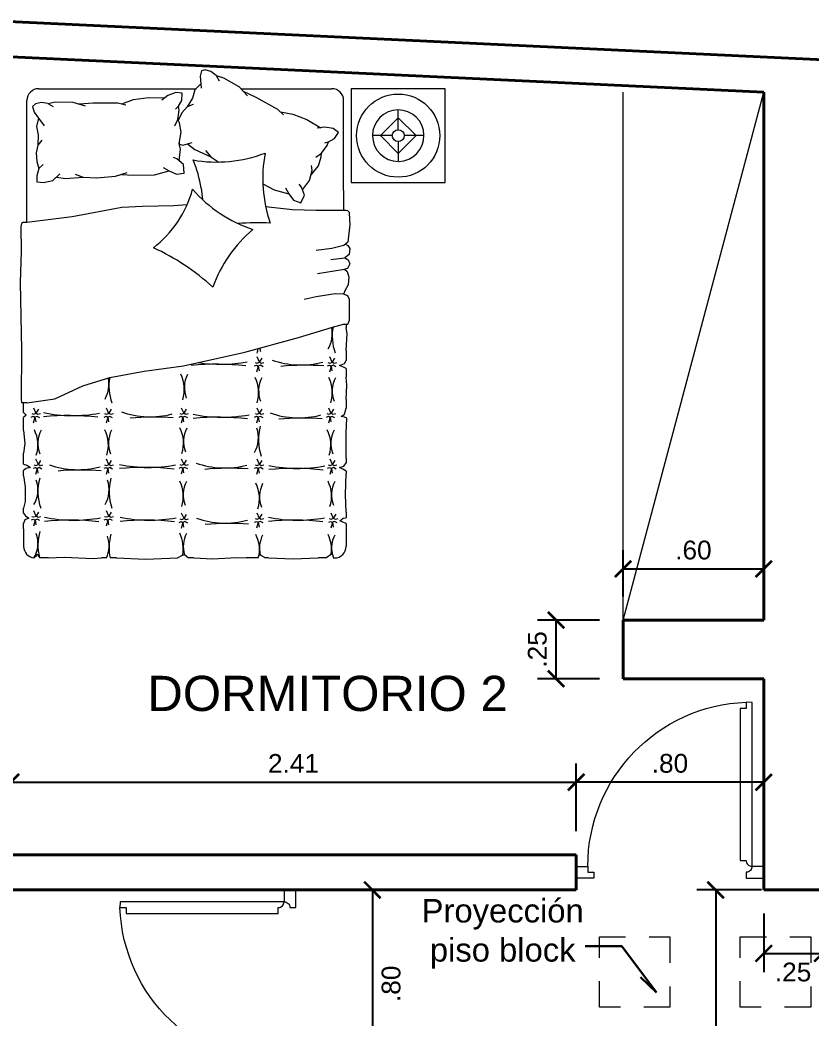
# Model space of a CAD drawing. Header units: millimetres. Extents: x 148 to 249, y 24 to 77.
# Drawn here: x 185.209 to 188.586, y 70.363 to 74.621 of the extents above; entities that cross this region are included whole.
import ezdxf

# ---------------------------------------------------------------- set-up
doc = ezdxf.new("R2010")
doc.units = ezdxf.units.MM
doc.header["$PDMODE"] = 32
doc.linetypes.add('HIDDEN2', pattern=[4.7625, 3.175, -1.5875])
doc.layers.get('0').update_dxf_attribs({"lineweight": 0})
doc.layers.get('Defpoints').update_dxf_attribs({"lineweight": 0})
for name, color, linetype, lineweight in [('A-Dims', 22, 'Continuous', 0), ('A-Furniture', 65, 'Continuous', 0), ('A-Hidden projection', 33, 'HIDDEN2', 0), ('A-Stair', 53, 'Continuous', 0), ('A-Text', 30, 'Continuous', 30), ('A-Wall', 153, 'Continuous', 40), ('puertas', 40, 'Continuous', 0)]:
    doc.layers.add(name, color=color, linetype=linetype, lineweight=lineweight)
doc.styles.add('ejes', font='swissel.ttf')
doc.dimstyles.new('DIM50', dxfattribs={"dimtxt": 0.08, "dimasz": 0.07, "dimexe": 0.08, "dimexo": 0.1, "dimgap": 0.04, "dimtad": 2, "dimzin": 4, "dimdsep": 46, "dimtxsty": 'ejes', "dimblk": 'ARCHTICK', "dimcen": 0.05, "dimadec": 0, "dimazin": 0, "dimtfac": 1, "dimtix": 1, "dimtmove": 0, "dimatfit": 3, "dimfxl": 0.08, "dimarcsym": 0})

# ---------------------------------------------------------------- blocks, each defined once
blk = doc.blocks.new('P80')
at = {"ltscale": 0.75}
blk.add_lwpolyline([(0.05, 0.025), (0.05, 0.7232), (0.075, 0.7246), (0.075, 0.6982), (0.1, 0.6982), (0.1, 0.05), (0.075, 0.05, -0.414214)], format="xyb", close=True, dxfattribs=at)
blk.add_lwpolyline([(0, 0.025), (0.05, 0.025, 0.414214), (0.075, 0), (0.075, -0.025), (0, -0.025)], format="xyb", dxfattribs=at)
blk.add_lwpolyline([(0.8, 0.025), (0.75, 0.025), (0.75, 0), (0.725, 0), (0.725, -0.025), (0.8, -0.025)], dxfattribs=at)
at = {"color": 9, "ltscale": 0.75}
blk.add_arc((0.05, 0.025), 0.7, 0, 87.9533, dxfattribs=at)
at = {"flags": 3}
blk.add_attdef('COCO', (0, 0), '', height=0.1, dxfattribs=at)
blk = doc.blocks.new('A$C242702AF')
at = {"layer": 'A-Furniture'}
for p, q in [((0.8358, 2.0617), (0.8491, 2.0391)), ((0.8358, 2.0617), (0.8677, 2.0523)), ((0.8677, 2.0523), (0.9324, 2.0148)), ((0.0794, 2.0055), (0.7503, 2.0055)), ((0.7704, 2.0268), (0.7455, 2.0004)), ((0.9324, 2.0148), (0.9695, 1.9746)), ((0.9409, 2.0055), (1.3294, 2.0055)), ((1.4121, 2.0055), (1.4121, 1.6055)), ((1.8121, 2.0055), (1.4121, 2.0055)), ((1.8121, 1.6055), (1.8121, 2.0055)), ((0.7345, 1.9654), (0.7122, 1.9277)), ((0.7455, 2.0004), (0.7345, 1.9654)), ((0.0294, 1.4373), (0.0294, 1.9555)), ((1.3794, 1.5714), (1.3794, 1.9555)), ((0.6791, 1.7698), (0.6791, 1.7745)), ((0.6791, 1.6974), (0.6791, 1.7012)), ((1.24, 1.6366), (1.2423, 1.6407)), ((0.772, 1.581), (0.778, 1.5327)), ((1.4121, 1.6055), (1.8121, 1.6055)), ((1.3794, 1.5714), (1.3794, 1.4881)), ((0.522, 1.5043), (0.6558, 1.5079)), ((0.6558, 1.5079), (0.7129, 1.5126)), ((1.3794, 1.4881), (1.3904, 1.4881)), ((0.0152, 1.4373), (0.0294, 1.4373)), ((1.3294, 1.3237), (1.2625, 1.3164)), ((1.3805, 1.3371), (1.3294, 1.3237)), ((1.3978, 1.352), (1.3805, 1.3371)), ((1.3245, 1.2775), (1.3842, 1.2848)), ((1.3842, 1.2848), (1.3988, 1.2763)), ((1.3964, 1.2386), (1.3745, 1.2337)), ((1.4061, 1.2593), (1.3964, 1.2386)), ((1.3988, 1.2763), (1.4061, 1.2593)), ((1.3745, 1.2337), (1.2673, 1.2167)), ((1.2621, 1.1178), (1.2111, 1.1068)), ((1.3434, 1.1315), (1.2621, 1.1178)), ((1.3792, 1.1302), (1.3434, 1.1315)), ((1.3971, 1.1233), (1.3792, 1.1302)), ((1.4039, 1.1066), (1.3971, 1.1233)), ((1.3794, 1.0014), (1.3904, 1.0014)), ((1.3904, 1.0014), (1.3904, 0.9859)), ((1.3904, 0.8895), (1.3904, 0.8471)), ((1.3904, 0.8135), (1.3904, 0.7755)), ((0.0152, 0.6248), (0.0152, 0.6686)), ((0.0294, 0.6671), (0.0152, 0.6671)), ((1.3904, 0.6805), (1.3904, 0.6437)), ((0.0152, 0.5488), (0.0152, 0.6043)), ((0.0152, 0.4056), (0.0152, 0.4524)), ((1.3904, 0.4304), (1.3904, 0.4107)), ((0.0152, 0.3559), (0.0152, 0.3779)), ((1.3904, 0.3749), (1.3904, 0.3647)), ((0.0152, 0.1967), (0.0152, 0.2171)), ((1.3904, 0.201), (1.3904, 0.1762)), ((0.0152, 0.1295), (0.0152, 0.1528)), ((1.3904, 0.1528), (1.3904, 0.0555)), ((0.1193, 0.0055), (0.0847, 0.0055)), ((0.3686, 0.0055), (0.3474, 0.0055)), ((0.4111, 0.0055), (0.384, 0.0055)), ((0.7402, 0.0055), (0.7182, 0.0055)), ((1.0155, 0.0055), (0.9654, 0.0055)), ((1.059, 0.0055), (1.0458, 0.0055)), ((1.3032, 0.0055), (1.271, 0.0055)), ((1.3353, 0.0055), (1.3404, 0.0055))]:
    blk.add_line(p, q, dxfattribs=at)
at = {"layer": 'A-Furniture', "color": 8, "linetype": 'Continuous'}
for p, q in [((1.5361, 1.8055), (1.6121, 1.8815)), ((1.6121, 1.8309), (1.6121, 1.9152)), ((1.6121, 1.8815), (1.6881, 1.8055)), ((1.5868, 1.8055), (1.5024, 1.8055)), ((1.6121, 1.7295), (1.5361, 1.8055)), ((1.6881, 1.8055), (1.6121, 1.7295)), ((1.7218, 1.8055), (1.6374, 1.8055)), ((1.6121, 1.7802), (1.6121, 1.6959))]:
    blk.add_line(p, q, dxfattribs=at)
at = {"layer": 'A-Furniture'}
for points in [[(0.8358, 2.0617), (0.8137, 2.0785), (0.7892, 2.0863), (0.7729, 2.0821), (0.7675, 2.0584), (0.7704, 2.0268), (0.7726, 2.0071)], [(0.4338, 1.9413), (0.4838, 1.9589), (0.547, 1.9682), (0.6166, 1.9666)], [(0.663, 1.9188), (0.675, 1.9305), (0.6899, 1.955), (0.6917, 1.9861), (0.6641, 1.9899), (0.6303, 1.9769), (0.6041, 1.9571)], [(0.9508, 1.9949), (1.0053, 1.9693), (1.0979, 1.9184), (1.1226, 1.8943)], [(0.1185, 1.9422), (0.0909, 1.946), (0.0657, 1.9408), (0.0537, 1.9292), (0.0606, 1.9059), (0.0786, 1.8797), (0.1024, 1.8465)], [(0.1185, 1.9422), (0.1508, 1.9496), (0.2256, 1.9487), (0.2777, 1.9318)], [(0.1185, 1.9422), (0.1412, 1.929)], [(0.2514, 1.9403), (0.3115, 1.9448), (0.4171, 1.9458), (0.4505, 1.9369)], [(0.66, 1.8476), (0.673, 1.8739), (0.6778, 1.9142), (0.675, 1.9305)], [(0.7373, 1.9378), (0.7122, 1.9277), (0.6898, 1.9022), (0.6739, 1.8695)], [(0.0786, 1.8797), (0.0697, 1.8446), (0.0774, 1.8086), (0.0764, 1.7649)], [(0.6786, 1.7719), (0.6872, 1.8201), (0.6793, 1.8597), (0.673, 1.8739)], [(1.1102, 1.9063), (1.1624, 1.8972), (1.222, 1.8743), (1.2819, 1.8387)], [(1.2989, 1.7744), (1.3151, 1.7786), (1.3402, 1.7928), (1.3569, 1.819), (1.3348, 1.8358), (1.2989, 1.8411), (1.2664, 1.8366)], [(0.0934, 1.7859), (0.0764, 1.7649), (0.0693, 1.7316), (0.0715, 1.6954), (0.0807, 1.665)], [(0.6787, 1.6978), (0.6843, 1.7471), (0.6786, 1.7719)], [(0.6791, 1.7697), (0.6939, 1.7649), (0.7336, 1.7759)], [(0.7137, 1.7704), (0.7454, 1.746), (0.8132, 1.7151)], [(1.2614, 1.7138), (1.2856, 1.7303), (1.3096, 1.7631), (1.3151, 1.7786)], [(0.6106, 1.6698), (0.6352, 1.6549), (0.6671, 1.6405), (0.6996, 1.6461), (0.6973, 1.6824), (0.6686, 1.7061), (0.6536, 1.7125)], [(0.7901, 1.7424), (0.8132, 1.7151), (0.8472, 1.693)], [(1.2406, 1.6386), (1.2717, 1.6765), (1.2842, 1.7149), (1.2856, 1.7303)], [(0.0978, 1.6824), (0.0807, 1.665), (0.0716, 1.6335), (0.0714, 1.608), (0.1006, 1.6061), (0.1402, 1.614), (0.1695, 1.643)], [(1.2043, 1.574), (1.2334, 1.6143), (1.2459, 1.6567), (1.2423, 1.6786)], [(0.1548, 1.6284), (0.1944, 1.6227), (0.2687, 1.629)], [(0.2351, 1.6416), (0.2687, 1.629), (0.3272, 1.6253), (0.407, 1.632), (0.4571, 1.6478)], [(0.4331, 1.6402), (0.4815, 1.6365), (0.5725, 1.6384), (0.6352, 1.6549)], [(1.035, 1.5998), (1.0826, 1.5743), (1.1454, 1.558)], [(1.1313, 1.583), (1.1454, 1.558), (1.1661, 1.5298), (1.1971, 1.5187), (1.213, 1.5514), (1.1996, 1.5862), (1.1896, 1.5991)], [(0.0294, 1.4373), (0.2216, 1.4608), (0.4334, 1.5), (0.522, 1.5043)], [(1.0469, 1.5033), (1.161, 1.491), (1.2609, 1.4881), (1.3794, 1.4881)], [(1.3904, 1.4881), (1.3962, 1.4862), (1.4027, 1.4797), (1.4045, 1.4471), (1.4058, 1.4266)], [(0.0152, 1.4373), (0.0055, 1.4307), (0.0027, 1.4185), (0.0041, 1.3122), (0, 1.1801), (0.0068, 0.8921), (0.0041, 0.6822), (0.0068, 0.6686), (0.0152, 0.6686)], [(1.4058, 1.4266), (1.3978, 1.352)], [(1.3869, 1.3426), (1.3976, 1.3371), (1.4061, 1.3249), (1.4024, 1.2994), (1.3842, 1.2848)], [(1.3837, 1.2358), (1.3944, 1.2265), (1.4013, 1.2017), (1.3985, 1.1701), (1.3861, 1.1467), (1.3792, 1.1302)], [(1.3904, 1.0014), (1.3967, 1.0025), (1.4006, 1.0078), (1.4043, 1.0187), (1.4039, 1.1066)], [(0.0294, 0.6671), (0.1476, 0.6837), (0.268, 0.7394), (0.3826, 0.7746), (0.5295, 0.8011), (0.6969, 0.8245), (0.9583, 0.8832), (1.1875, 0.9449), (1.3314, 0.9889), (1.3794, 1.0014)], [(1.3904, 0.8895), (1.3944, 0.9626), (1.3904, 0.9859)], [(1.3904, 0.8135), (1.3754, 0.8208), (1.3622, 0.8252), (1.3827, 0.834), (1.3904, 0.8471)], [(1.3904, 0.6805), (1.3929, 0.7419), (1.3904, 0.7755)], [(1.3904, 0.4304), (1.3899, 0.5378), (1.3928, 0.6007), (1.3826, 0.605), (1.3694, 0.608), (1.3826, 0.6182), (1.3904, 0.6437)], [(0.0152, 0.6248), (0.0259, 0.614), (0.0152, 0.6043)], [(0.0152, 0.5488), (0.02, 0.4927), (0.0152, 0.4524)], [(0.0152, 0.4056), (0.0288, 0.4006), (0.0449, 0.3904), (0.0259, 0.3875), (0.0152, 0.3779)], [(1.3904, 0.3749), (1.3753, 0.3844), (1.3621, 0.3917), (1.3797, 0.3961), (1.3904, 0.4107)], [(0.0152, 0.3559), (0.0215, 0.3086), (0.0215, 0.2457), (0.0152, 0.2171)], [(1.3904, 0.201), (1.387, 0.2763), (1.3904, 0.3647)], [(0.0152, 0.1967), (0.0229, 0.1858), (0.0376, 0.1756), (0.02, 0.1683), (0.0152, 0.1528)], [(1.3904, 0.1528), (1.3738, 0.1594), (1.3636, 0.1638), (1.3767, 0.1754), (1.3904, 0.1762)], [(0.0152, 0.1295), (0.0142, 0.0894), (0.0152, 0.0555)], [(0.0603, 0.0071), (0.0705, 0.0154), (0.0735, 0.0236), (0.077, 0.0141), (0.0847, 0.0055)], [(0.1193, 0.0055), (0.1884, 0.0088), (0.3112, 0.0029), (0.3474, 0.0055)], [(0.4111, 0.0055), (0.5349, 0), (0.6714, 0.0055), (0.693, 0.0175), (0.7005, 0.0197), (0.7182, 0.0055)], [(0.7402, 0.0055), (0.8201, 0.0015), (0.9239, 0.0073), (0.9654, 0.0055)], [(1.0155, 0.0055), (1.0189, 0.0184), (1.0237, 0.0195), (1.0458, 0.0055)], [(1.059, 0.0055), (1.1647, 0.0016), (1.271, 0.0055)], [(1.3032, 0.0055), (1.327, 0.0233), (1.3302, 0.0239), (1.3356, 0.0055)]]:
    blk.add_lwpolyline(points, dxfattribs=at)
at = {"layer": 'A-Furniture', "color": 251}
for points in [[(1.0017, 0.8386), (1.0103, 0.8364), (1.0207, 0.8401), (1.0314, 0.8571)], [(1.0385, 0.8375), (1.0281, 0.8345), (1.0203, 0.8395), (1.0103, 0.8623)], [(1.3125, 0.8386), (1.3211, 0.8364), (1.3315, 0.8401), (1.3422, 0.8571)], [(1.3493, 0.8375), (1.3389, 0.8345), (1.3311, 0.8395), (1.3211, 0.8623)], [(0.9995, 0.8238), (1.0077, 0.8271), (1.0155, 0.8234), (1.0188, 0.803)], [(1.0359, 0.8208), (1.0244, 0.8267), (1.0155, 0.8234), (1.0084, 0.7978)], [(1.3103, 0.8238), (1.3185, 0.8271), (1.3263, 0.8234), (1.3296, 0.803)], [(1.3467, 0.8208), (1.3352, 0.8267), (1.3263, 0.8234), (1.3192, 0.7978)], [(0.0498, 0.6207), (0.0583, 0.6185), (0.0687, 0.6222), (0.0795, 0.6393)], [(0.0865, 0.6196), (0.0761, 0.6167), (0.0683, 0.6216), (0.0583, 0.6445)], [(0.3605, 0.6207), (0.369, 0.6185), (0.3794, 0.6222), (0.3901, 0.6393)], [(0.3972, 0.6196), (0.3868, 0.6167), (0.379, 0.6216), (0.369, 0.6445)], [(0.6804, 0.6207), (0.6889, 0.6185), (0.6993, 0.6222), (0.71, 0.6393)], [(0.7171, 0.6196), (0.7067, 0.6167), (0.6989, 0.6216), (0.6889, 0.6445)], [(1.0017, 0.6207), (1.0103, 0.6185), (1.0207, 0.6222), (1.0314, 0.6393)], [(1.0385, 0.6196), (1.0281, 0.6167), (1.0203, 0.6216), (1.0103, 0.6445)], [(1.3084, 0.6207), (1.3169, 0.6185), (1.3273, 0.6222), (1.338, 0.6393)], [(1.3451, 0.6196), (1.3347, 0.6167), (1.3269, 0.6216), (1.3169, 0.6445)], [(0.0476, 0.6059), (0.0557, 0.6092), (0.0635, 0.6055), (0.0668, 0.5852)], [(0.0839, 0.6029), (0.0724, 0.6089), (0.0635, 0.6055), (0.0565, 0.58)], [(0.3582, 0.6059), (0.3664, 0.6092), (0.3742, 0.6055), (0.3775, 0.5852)], [(0.3946, 0.6029), (0.3831, 0.6089), (0.3742, 0.6055), (0.3671, 0.58)], [(0.6781, 0.6059), (0.6863, 0.6092), (0.6941, 0.6055), (0.6974, 0.5852)], [(0.7145, 0.6029), (0.703, 0.6089), (0.6941, 0.6055), (0.687, 0.58)], [(0.9995, 0.6059), (1.0077, 0.6092), (1.0155, 0.6055), (1.0188, 0.5852)], [(1.0359, 0.6029), (1.0244, 0.6089), (1.0155, 0.6055), (1.0084, 0.58)], [(1.3061, 0.6059), (1.3143, 0.6092), (1.3221, 0.6055), (1.3254, 0.5852)], [(1.3425, 0.6029), (1.331, 0.6089), (1.3221, 0.6055), (1.315, 0.58)], [(0.0961, 0.4013), (0.0857, 0.3983), (0.0779, 0.4033), (0.0679, 0.4261)], [(0.3972, 0.4013), (0.3868, 0.3983), (0.379, 0.4033), (0.369, 0.4261)], [(0.7171, 0.4024), (0.7067, 0.3994), (0.6989, 0.4043), (0.6889, 0.4272)], [(1.0385, 0.4013), (1.0281, 0.3983), (1.0203, 0.4033), (1.0103, 0.4261)], [(1.35, 0.4013), (1.3396, 0.3983), (1.3318, 0.4033), (1.3218, 0.4261)], [(0.0571, 0.3876), (0.0653, 0.3909), (0.0731, 0.3872), (0.0764, 0.3668)], [(0.0593, 0.4024), (0.0679, 0.4002), (0.0783, 0.4039), (0.089, 0.4209)], [(0.0935, 0.3846), (0.082, 0.3905), (0.0731, 0.3872), (0.066, 0.3616)], [(0.3582, 0.3876), (0.3664, 0.3909), (0.3742, 0.3872), (0.3775, 0.3668)], [(0.3605, 0.4024), (0.369, 0.4002), (0.3794, 0.4039), (0.3901, 0.4209)], [(0.3946, 0.3846), (0.3831, 0.3905), (0.3742, 0.3872), (0.3671, 0.3616)], [(0.6781, 0.3887), (0.6863, 0.392), (0.6941, 0.3883), (0.6974, 0.3679)], [(0.6804, 0.4035), (0.6889, 0.4013), (0.6993, 0.405), (0.71, 0.422)], [(0.7145, 0.3857), (0.703, 0.3916), (0.6941, 0.3883), (0.687, 0.3627)], [(0.9995, 0.3876), (1.0077, 0.3909), (1.0155, 0.3872), (1.0188, 0.3668)], [(1.0017, 0.4024), (1.0103, 0.4002), (1.0207, 0.4039), (1.0314, 0.4209)], [(1.0359, 0.3846), (1.0244, 0.3905), (1.0155, 0.3872), (1.0084, 0.3616)], [(1.311, 0.3876), (1.3192, 0.3909), (1.327, 0.3872), (1.3303, 0.3668)], [(1.3132, 0.4024), (1.3218, 0.4002), (1.3322, 0.4039), (1.3429, 0.4209)], [(1.3474, 0.3846), (1.3359, 0.3905), (1.327, 0.3872), (1.3199, 0.3616)], [(0.0483, 0.1676), (0.0565, 0.1709), (0.0643, 0.1672), (0.0676, 0.1468)], [(0.0506, 0.1824), (0.0591, 0.1802), (0.0695, 0.1839), (0.0802, 0.2009)], [(0.0847, 0.1646), (0.0732, 0.1705), (0.0643, 0.1672), (0.0572, 0.1416)], [(0.0873, 0.1813), (0.0769, 0.1783), (0.0691, 0.1833), (0.0591, 0.2061)], [(0.3582, 0.1676), (0.3664, 0.1709), (0.3742, 0.1672), (0.3775, 0.1468)], [(0.3605, 0.1824), (0.369, 0.1802), (0.3794, 0.1839), (0.3901, 0.2009)], [(0.3946, 0.1646), (0.3831, 0.1705), (0.3742, 0.1672), (0.3671, 0.1416)], [(0.3972, 0.1813), (0.3868, 0.1783), (0.379, 0.1833), (0.369, 0.2061)], [(0.6804, 0.1723), (0.6889, 0.17), (0.6993, 0.1737), (0.71, 0.1908)], [(0.7171, 0.1711), (0.7067, 0.1682), (0.6989, 0.1731), (0.6889, 0.196)], [(1.0017, 0.1731), (1.0103, 0.1709), (1.0207, 0.1746), (1.0314, 0.1917)], [(1.0385, 0.172), (1.0281, 0.169), (1.0203, 0.174), (1.0103, 0.1968)], [(1.3179, 0.1731), (1.3264, 0.1709), (1.3368, 0.1746), (1.3476, 0.1917)], [(1.3546, 0.172), (1.3442, 0.169), (1.3364, 0.174), (1.3264, 0.1968)], [(0.6781, 0.1574), (0.6863, 0.1608), (0.6941, 0.1571), (0.6974, 0.1367)], [(0.7145, 0.1545), (0.703, 0.1604), (0.6941, 0.1571), (0.687, 0.1315)], [(0.9995, 0.1583), (1.0077, 0.1616), (1.0155, 0.1579), (1.0188, 0.1375)], [(1.0359, 0.1553), (1.0244, 0.1613), (1.0155, 0.1579), (1.0084, 0.1324)], [(1.3157, 0.1583), (1.3238, 0.1616), (1.3316, 0.1579), (1.3349, 0.1375)], [(1.352, 0.1553), (1.3405, 0.1613), (1.3316, 0.1579), (1.3246, 0.1324)]]:
    blk.add_lwpolyline(points, dxfattribs=at)
at = {"layer": 'A-Furniture', "color": 8}
blk.add_circle((1.6121, 1.8055), 0.1773, dxfattribs=at)
at = {"layer": 'A-Furniture', "color": 8, "linetype": 'Continuous'}
blk.add_circle((1.6121, 1.8055), 0.0253, dxfattribs=at)
at = {"layer": 'A-Furniture'}
for centre, radius, start, end in [((0.0794, 1.9555), 0.05, 90, 180), ((1.3294, 1.9555), 0.05, 0, 90), ((0.8376, 2.2748), 0.5819, 260.0746, 290.841), ((1.6182, 1.6231), 0.5836, 169.3472, 199.0941), ((0.304, 1.5117), 0.4731, 8.4232, 23.6724), ((0.2796, 1.7023), 0.4731, 307.5937, 344.5934), ((1.1748, 1.9583), 0.5819, 220.9956, 251.762), ((1.3699, 0.9603), 0.5836, 130.2682, 160.0151), ((1.0082, 0.4689), 0.9651, 86.5284, 94.689), ((0.1688, 0.4488), 0.9651, 47.4494, 65.5579), ((0.0652, 0.0555), 0.05, 180, 263.4836), ((1.3404, 0.0555), 0.05, 270, 0)]:
    blk.add_arc(centre, radius, start, end, dxfattribs=at)
at = {"layer": 'A-Furniture', "color": 8}
blk.add_arc((1.6121, 1.8055), 0.1097, 271.1351, 270, dxfattribs=at)
at = {"layer": 'A-Furniture', "color": 251}
for centre, radius, start, end in [((1.2046, 0.9594), 0.1263, 330.0061, 12.9891), ((1.5409, 0.9514), 0.2102, 169.5069, 199.7293), ((0.8698, 0.9225), 0.1473, 342.6443, 350.615), ((1.1389, 0.93), 0.1219, 194.2398, 201.5194), ((0.8358, -0.255), 1.0861, 83.3254, 95.5842), ((0.855, 1.4495), 0.6186, 261.0364, 280.5874), ((1.1958, 1.1905), 0.3625, 250.4133, 285.151), ((1.2141, -0.3526), 1.1792, 86.0351, 95.0058), ((0.2528, 0.7457), 0.1263, 330.0061, 12.3194), ((0.5891, 0.7377), 0.2102, 169.9188, 199.7293), ((0.553, 0.7238), 0.1473, 342.6443, 26.1603), ((0.8221, 0.7313), 0.1219, 152.7511, 201.5194), ((0.8698, 0.7104), 0.1473, 342.6443, 26.1603), ((1.1389, 0.7179), 0.1219, 152.7511, 201.5194), ((1.1837, 0.7104), 0.1473, 342.6443, 26.1603), ((1.4528, 0.7179), 0.1219, 152.7511, 201.5194), ((0.2244, 1.2309), 0.6186, 258.3524, 280.5874), ((0.2052, -0.4736), 1.0861, 83.3254, 95.5842), ((0.5535, 0.9695), 0.3625, 250.4133, 285.151), ((0.5717, -0.5737), 1.1792, 86.0351, 95.0058), ((0.8628, 1.2239), 0.6186, 258.3524, 280.5874), ((0.8436, -0.4806), 1.0861, 83.3254, 95.5842), ((1.188, 0.9651), 0.3625, 250.4133, 285.151), ((1.2062, -0.578), 1.1792, 86.0351, 95.0058), ((0.5496, 0.4952), 0.1473, 342.6443, 26.1603), ((0.8187, 0.5027), 0.1219, 152.7511, 201.5194), ((0.89, 0.5179), 0.1263, 330.0061, 18.9919), ((1.2262, 0.5099), 0.2102, 163.9853, 199.7293), ((-0.0713, 0.4869), 0.1473, 342.6443, 26.1603), ((0.1978, 0.4943), 0.1219, 152.7511, 201.5194), ((0.2293, 0.4869), 0.1473, 342.6443, 26.1603), ((0.4984, 0.4943), 0.1219, 152.7511, 201.5194), ((1.1776, 0.4869), 0.1473, 342.6443, 26.1603), ((1.4467, 0.4943), 0.1219, 152.7511, 201.5194), ((0.2466, 0.7443), 0.3625, 250.4133, 285.151), ((0.5494, 1.01), 0.6186, 258.3524, 280.5874), ((0.5302, -0.6945), 1.0861, 83.3254, 95.5842), ((0.8722, 0.7516), 0.3625, 250.4133, 285.151), ((0.8904, -0.7915), 1.1792, 86.0351, 95.0058), ((1.1855, 1.0057), 0.6186, 258.3524, 280.5874), ((1.1663, -0.6989), 1.0861, 83.3254, 95.5842), ((0.2862, 0.2883), 0.2102, 163.9853, 199.7293), ((0.2649, -0.7988), 1.1792, 86.0351, 95.0058), ((0.5896, 0.2883), 0.2102, 163.9853, 199.7293), ((-0.0501, 0.2963), 0.1263, 330.0061, 18.9919), ((0.2533, 0.2963), 0.1263, 330.0061, 18.9919), ((0.5485, 0.2682), 0.1473, 342.6443, 26.1603), ((0.8176, 0.2756), 0.1219, 152.7511, 201.5194), ((0.8732, 0.2591), 0.1473, 342.6443, 26.1603), ((1.1423, 0.2665), 0.1219, 152.7511, 201.5194), ((1.1806, 0.2682), 0.1473, 342.6443, 26.1603), ((1.4497, 0.2756), 0.1219, 152.7511, 201.5194), ((0.2292, 0.7851), 0.6186, 258.3524, 280.5874), ((0.5517, 0.7851), 0.6186, 258.3524, 280.5874), ((0.8743, 0.5167), 0.3625, 250.4133, 285.151), ((1.1836, 0.7851), 0.6186, 258.3524, 280.5874), ((0.21, -0.9194), 1.0861, 83.3254, 95.5842), ((0.5325, -0.9194), 1.0861, 83.3254, 95.5842), ((0.8926, -1.0265), 1.1792, 86.0351, 95.0058), ((1.1643, -0.9194), 1.0861, 83.3254, 95.5842), ((-0.0501, 0.0686), 0.1263, 330.0061, 18.9919), ((0.2862, 0.0606), 0.2102, 163.9853, 194.5806), ((0.2533, 0.0572), 0.1263, 335.8404, 18.9919), ((0.5896, 0.0492), 0.2102, 163.9853, 191.9955), ((0.5485, 0.0461), 0.1473, 348.8205, 26.1603), ((0.8176, 0.0535), 0.1219, 152.7511, 196.1313), ((0.8732, 0.0401), 0.1473, 351.4985, 26.1603), ((1.1423, 0.0476), 0.1219, 152.7511, 193.3336), ((1.1806, 0.0401), 0.1473, 353.4506, 26.1603), ((1.4497, 0.0476), 0.1219, 152.7511, 191.1853)]:
    blk.add_arc(centre, radius, start, end, dxfattribs=at)
blk = doc.blocks.new('_ArchTick')
at = {"color": 0, "linetype": 'ByBlock', "const_width": 0.15}
blk.add_lwpolyline([(-0.5, -0.5), (0.5, 0.5)], dxfattribs=at)
blk = doc.blocks.new('*D480')
at = {"layer": 'A-Dims', "color": 0, "lineweight": -2}
for p, q in [((188.3704, 70.9131), (188.0953, 70.9131)), ((188.1753, 70.9131), (188.1753, 69.1631)), ((188.3704, 69.1631), (188.0953, 69.1631))]:
    blk.add_line(p, q, dxfattribs=at)
at = {"layer": 'Defpoints', "color": 0}
for p in [(188.4704, 70.9131), (188.1753, 69.1631), (188.4704, 69.1631)]:
    blk.add_point(p, dxfattribs=at)
at = {"layer": 'A-Dims', "color": 0, "lineweight": -2, "xscale": 0.07, "yscale": 0.07, "zscale": 0.07}
for p, rotation in [((188.1753, 70.9131), 90), ((188.1753, 69.1631), 270)]:
    blk.add_blockref('_ArchTick', p, dxfattribs=dict(at, rotation=rotation))
at = {"layer": 'A-Dims', "color": 0, "insert": (188.0953, 70.0381), "char_height": 0.08, "attachment_point": 5, "rotation": 90, "style": 'ejes'}
blk.add_mtext('1.75', dxfattribs=at)
blk = doc.blocks.new('*D490')
at = {"layer": 'A-Dims', "color": 0, "lineweight": -2}
for p, q in [((186.5303, 70.9131), (186.7917, 70.9131)), ((186.7117, 70.9131), (186.7117, 70.1131)), ((186.5303, 70.1131), (186.7917, 70.1131))]:
    blk.add_line(p, q, dxfattribs=at)
at = {"layer": 'Defpoints', "color": 0}
for p in [(186.4303, 70.9131), (186.4303, 70.1131), (186.7117, 70.1131)]:
    blk.add_point(p, dxfattribs=at)
at = {"layer": 'A-Dims', "color": 0, "lineweight": -2, "xscale": 0.07, "yscale": 0.07, "zscale": 0.07}
for p, rotation in [((186.7117, 70.9131), 90), ((186.7117, 70.1131), 270)]:
    blk.add_blockref('_ArchTick', p, dxfattribs=dict(at, rotation=rotation))
at = {"layer": 'A-Dims', "color": 0, "insert": (186.7917, 70.5131), "char_height": 0.08, "attachment_point": 5, "rotation": 90, "style": 'ejes'}
blk.add_mtext('.80', dxfattribs=at)
blk = doc.blocks.new('*D497')
at = {"layer": 'A-Dims', "color": 0, "lineweight": -2}
for p, q in [((187.7803, 72.1631), (187.7803, 72.3612)), ((188.3803, 72.1631), (188.3803, 72.3612)), ((187.7803, 72.2812), (188.3803, 72.2812))]:
    blk.add_line(p, q, dxfattribs=at)
at = {"layer": 'Defpoints', "color": 0}
for p in [(188.3803, 72.2812), (187.7803, 72.0631), (188.3803, 72.0631)]:
    blk.add_point(p, dxfattribs=at)
at = {"layer": 'A-Dims', "color": 0, "lineweight": -2, "xscale": 0.07, "yscale": 0.07, "zscale": 0.07, "rotation": 180}
blk.add_blockref('_ArchTick', (187.7803, 72.2812), dxfattribs=at)
at = {"layer": 'A-Dims', "color": 0, "lineweight": -2, "xscale": 0.07, "yscale": 0.07, "zscale": 0.07}
blk.add_blockref('_ArchTick', (188.3803, 72.2812), dxfattribs=at)
at = {"layer": 'A-Dims', "color": 0, "insert": (188.0803, 72.3612), "char_height": 0.08, "attachment_point": 5, "style": 'ejes'}
blk.add_mtext('.60', dxfattribs=at)
blk = doc.blocks.new('*D498')
at = {"layer": 'A-Dims', "color": 0, "lineweight": -2}
for p, q in [((185.1703, 71.1631), (185.1703, 71.4523)), ((187.5803, 71.1631), (187.5803, 71.4523)), ((185.1703, 71.3723), (187.5803, 71.3723))]:
    blk.add_line(p, q, dxfattribs=at)
at = {"layer": 'Defpoints', "color": 0}
for p in [(187.5803, 71.3723), (185.1703, 71.0631), (187.5803, 71.0631)]:
    blk.add_point(p, dxfattribs=at)
at = {"layer": 'A-Dims', "color": 0, "lineweight": -2, "xscale": 0.07, "yscale": 0.07, "zscale": 0.07, "rotation": 180}
blk.add_blockref('_ArchTick', (185.1703, 71.3723), dxfattribs=at)
at = {"layer": 'A-Dims', "color": 0, "lineweight": -2, "xscale": 0.07, "yscale": 0.07, "zscale": 0.07}
blk.add_blockref('_ArchTick', (187.5803, 71.3723), dxfattribs=at)
at = {"layer": 'A-Dims', "color": 0, "insert": (186.3753, 71.4523), "char_height": 0.08, "attachment_point": 5, "style": 'ejes'}
blk.add_mtext('2.41', dxfattribs=at)
blk = doc.blocks.new('*D499')
at = {"layer": 'A-Dims', "color": 0, "lineweight": -2}
for p, q in [((187.5803, 71.1631), (187.5803, 71.4523)), ((188.3803, 71.1631), (188.3803, 71.4523)), ((188.3803, 71.3723), (187.5803, 71.3723))]:
    blk.add_line(p, q, dxfattribs=at)
at = {"layer": 'Defpoints', "color": 0}
for p in [(187.5803, 71.3723), (187.5803, 71.0631), (188.3803, 71.0631)]:
    blk.add_point(p, dxfattribs=at)
at = {"layer": 'A-Dims', "color": 0, "lineweight": -2, "xscale": 0.07, "yscale": 0.07, "zscale": 0.07, "rotation": 180}
blk.add_blockref('_ArchTick', (187.5803, 71.3723), dxfattribs=at)
at = {"layer": 'A-Dims', "color": 0, "lineweight": -2, "xscale": 0.07, "yscale": 0.07, "zscale": 0.07}
blk.add_blockref('_ArchTick', (188.3803, 71.3723), dxfattribs=at)
at = {"layer": 'A-Dims', "color": 0, "insert": (187.9803, 71.4523), "char_height": 0.08, "attachment_point": 5, "style": 'ejes'}
blk.add_mtext('.80', dxfattribs=at)
blk = doc.blocks.new('*D503')
at = {"layer": 'A-Dims', "color": 0, "lineweight": -2}
for p, q in [((187.6803, 72.0631), (187.415, 72.0631)), ((187.495, 71.8131), (187.495, 72.0631)), ((187.6803, 71.8131), (187.415, 71.8131))]:
    blk.add_line(p, q, dxfattribs=at)
at = {"layer": 'Defpoints', "color": 0}
for p in [(187.495, 72.0631), (187.7803, 72.0631), (187.7803, 71.8131)]:
    blk.add_point(p, dxfattribs=at)
at = {"layer": 'A-Dims', "color": 0, "lineweight": -2, "xscale": 0.07, "yscale": 0.07, "zscale": 0.07}
for p, rotation in [((187.495, 72.0631), 90), ((187.495, 71.8131), 270)]:
    blk.add_blockref('_ArchTick', p, dxfattribs=dict(at, rotation=rotation))
at = {"layer": 'A-Dims', "color": 0, "insert": (187.415, 71.9381), "char_height": 0.08, "attachment_point": 5, "rotation": 90, "style": 'ejes'}
blk.add_mtext('.25', dxfattribs=at)
blk = doc.blocks.new('*D508')
at = {"layer": 'A-Dims', "color": 0, "lineweight": -2}
for p, q in [((188.3803, 70.8131), (188.3803, 70.5629)), ((188.6303, 70.8131), (188.6303, 70.5629)), ((188.3803, 70.6429), (188.6303, 70.6429))]:
    blk.add_line(p, q, dxfattribs=at)
at = {"layer": 'Defpoints', "color": 0}
for p in [(188.3803, 70.9131), (188.6303, 70.9131), (188.6303, 70.6429)]:
    blk.add_point(p, dxfattribs=at)
at = {"layer": 'A-Dims', "color": 0, "lineweight": -2, "xscale": 0.07, "yscale": 0.07, "zscale": 0.07, "rotation": 180}
blk.add_blockref('_ArchTick', (188.3803, 70.6429), dxfattribs=at)
at = {"layer": 'A-Dims', "color": 0, "lineweight": -2, "xscale": 0.07, "yscale": 0.07, "zscale": 0.07}
blk.add_blockref('_ArchTick', (188.6303, 70.6429), dxfattribs=at)
at = {"layer": 'A-Dims', "color": 0, "insert": (188.5053, 70.5629), "char_height": 0.08, "attachment_point": 5, "style": 'ejes'}
blk.add_mtext('.25', dxfattribs=at)

msp = doc.modelspace()

# ---------------------------------------------------------------- linework, layer by layer
at = {"layer": 'A-Furniture'}
msp.add_line((187.7803, 72.0631), (187.7803, 74.3129), dxfattribs=at)
at = {"layer": 'A-Hidden projection', "ltscale": 0.035}
for points in [[(187.9803, 70.4131), (187.6803, 70.4131), (187.6803, 70.7131), (187.9803, 70.7131)], [(188.5803, 70.4131), (188.2803, 70.4131), (188.2803, 70.7131), (188.5803, 70.7131)]]:
    msp.add_lwpolyline(points, close=True, dxfattribs=at)
at = {"layer": 'A-Stair', "color": 53}
msp.add_line((187.7803, 72.0631), (188.3803, 74.3129), dxfattribs=at)
at = {"layer": 'A-Text'}
for p, q in [((187.6187, 70.6737), (187.7755, 70.6737)), ((187.7755, 70.6737), (187.9233, 70.4768)), ((187.9233, 70.4768), (187.8551, 70.5421))]:
    msp.add_line(p, q, dxfattribs=at)
at = {"layer": 'A-Wall'}
for p, q in [((185.0206, 74.6207), (189.9303, 74.3903)), ((185.1703, 74.4635), (188.3803, 74.3129)), ((188.3803, 72.0631), (188.3803, 74.3129)), ((187.7803, 72.0631), (187.7803, 71.8131)), ((187.7803, 72.0631), (188.3803, 72.0631)), ((187.7803, 71.8131), (188.3803, 71.8131)), ((188.3803, 70.9131), (188.3803, 71.8131)), ((185.1703, 71.0631), (187.5803, 71.0631)), ((187.5803, 70.9131), (187.5803, 71.0631)), ((185.0203, 70.9131), (187.5803, 70.9131)), ((188.3803, 70.9131), (188.6303, 70.9131))]:
    msp.add_line(p, q, dxfattribs=at)

# ---------------------------------------------------------------- block references
at = {"layer": 'A-Furniture'}
msp.add_blockref('A$C242702AF', (185.2098, 72.3224), dxfattribs=at)
at = {"layer": 'puertas', "xscale": -1}
msp.add_blockref('P80', (188.3803, 70.9888), dxfattribs=at)
at = {"layer": 'puertas', "xscale": -1, "rotation": 90}
msp.add_blockref('P80', (186.3603, 70.9131), dxfattribs=at)

# ---------------------------------------------------------------- texts
at = {"layer": 'A-Text', "attachment_point": 1}
for s, insert, char_height, width in [('\\pxqc;{\\fArial|b0|i0|c0|p34;DORMITORIO 2}', (185.56, 71.8257), 0.15, 1.921231), ('\\pxqc;{\\fArial|b0|i0|c0|p34;Proyección \\Ppiso block}', (186.5284, 70.8745), 0.1, 1.477769)]:
    msp.add_mtext(s, dxfattribs=dict(at, insert=insert, char_height=char_height, width=width))

# ---------------------------------------------------------------- dimensions: what is measured, and where the dimension line sits
at = {"layer": 'A-Dims'}
for base, p1, p2, picture, middle in [((188.3803, 72.2812), (187.7803, 72.0631), (188.3803, 72.0631), '*D497', (188.0803, 72.3612)), ((187.5803, 71.3723), (185.1703, 71.0631), (187.5803, 71.0631), '*D498', (186.3753, 71.4523)), ((187.5803, 71.3723), (188.3803, 71.0631), (187.5803, 71.0631), '*D499', (187.9803, 71.4523)), ((188.6303, 70.6429), (188.3803, 70.9131), (188.6303, 70.9131), '*D508', (188.5053, 70.5629))]:
    dim = msp.add_linear_dim(base=base, p1=p1, p2=p2, dimstyle='DIM50', dxfattribs=at)
    dim.commit()
    dim.dimension.update_dxf_attribs({"geometry": picture, "text_midpoint": middle})
for base, p1, p2, picture, middle in [((187.495, 72.0631), (187.7803, 71.8131), (187.7803, 72.0631), '*D503', (187.415, 71.9381)), ((186.7117, 70.1131), (186.4303, 70.9131), (186.4303, 70.1131), '*D490', (186.7917, 70.5131)), ((188.1753, 69.1631), (188.4704, 70.9131), (188.4704, 69.1631), '*D480', (188.0953, 70.0381))]:
    dim = msp.add_linear_dim(base=base, p1=p1, p2=p2, angle=90, dimstyle='DIM50', dxfattribs=at)
    dim.commit()
    dim.dimension.update_dxf_attribs({"geometry": picture, "text_midpoint": middle})

doc.saveas('drawing.dxf')
